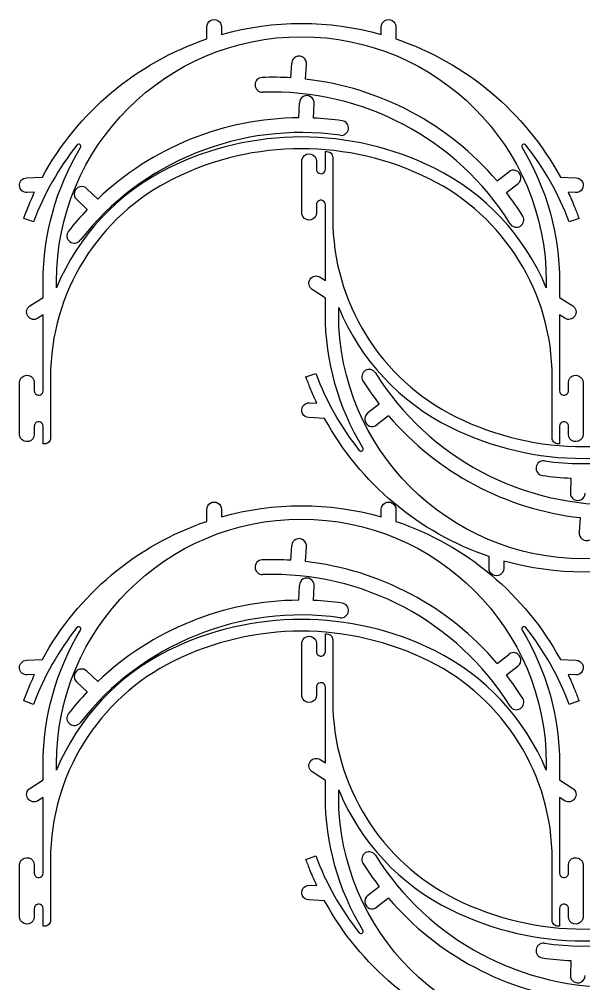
# Model space of a CAD drawing. Extents: x 5 to 3258, y 1 to 2262.
# Drawn here: x 5 to 547, y 1336 to 2262 of the extents above; entities that cross this region are included whole.
import ezdxf

# ---------------------------------------------------------------- set-up
doc = ezdxf.new("R2010")
doc.units = 0
doc.layers.add('Capa_1', color=7, linetype='CONTINUOUS')

msp = doc.modelspace()

# ---------------------------------------------------------------- linework, layer by layer
at = {"layer": 'Capa_1', "color": 7}
for points in [[(185.037468, 2243.511748), (185.037468, 2254.984296)], [(352.576485, 2247.897682), (352.576485, 2254.984296)], [(366.749713, 2254.984296), (366.749713, 2243.511748)], [(265.772456, 2206.12214), (266.65551, 2220.267827)], [(279.896051, 2204.885199), (280.779103, 2219.030888)], [(273.441771, 2167.751546), (274.042184, 2181.912047)], [(287.617293, 2167.505394), (288.217706, 2181.665895)], [(298.98102, 2118.322176), (298.98102, 2125.408791), (298.98102, 2135.330079)], [(306.067635, 2129.660759), (306.067635, 2125.408791)], [(463.858192, 2107.070794), (475.091703, 2115.713045)], [(472.781479, 2096.05349), (484.01499, 2104.695741)], [(80.263004, 2089.702258), (69.994393, 2099.471388)], [(539.173556, 2095.9215), (532.096834, 2096.295474)], [(70.236981, 2079.678047), (59.968372, 2089.447178)], [(294.035074, 2014.715594), (294.035272, 2014.715991)], [(294.035272, 2014.715991), (298.98102, 2011.501106)], [(511.168957, 2010.436523), (511.168957, 2004.356123)], [(523.924863, 2010.435758), (523.924863, 1995.238429), (523.926365, 1995.263941), (536.59536, 1987.028643)], [(298.98102, 1979.425276), (298.98102, 1994.622605), (298.979518, 1994.597093), (286.310523, 2002.832391)], [(15.191586, 1987.028274), (27.860592, 1995.263572), (27.862092, 1995.23806)], [(311.736926, 1979.42451), (311.736926, 1985.50491)], [(27.861876, 1905.554577), (27.861876, 1978.359928)], [(528.870611, 1975.145043), (523.924863, 1978.359928)], [(528.870809, 1975.14544), (528.870611, 1975.145043)], [(34.94849, 1918.751723), (34.94849, 1864.452243)], [(283.732328, 1893.939534), (290.809049, 1893.565559)], [(350.78136, 1892.54645), (339.547849, 1883.904198)], [(359.704647, 1881.529146), (348.471136, 1872.886895)], [(523.924863, 1871.538857), (523.924863, 1864.452243), (523.924863, 1854.530955)], [(29.279202, 1854.530955), (27.861876, 1854.530955), (27.861876, 1864.452243)], [(516.838249, 1860.200274), (516.838249, 1864.452243)], [(534.879521, 1821.651147), (534.279108, 1807.490646)], [(185.037468, 1780.102655), (185.037468, 1791.575204)], [(352.576485, 1784.488589), (352.576485, 1791.575204)], [(366.749713, 1791.575204), (366.749713, 1780.102655)], [(543.666788, 1783.714741), (542.783736, 1769.569052)], [(265.772456, 1742.713047), (266.65551, 1756.858734)], [(279.896051, 1741.476106), (280.779103, 1755.621795)], [(456.15617, 1734.876737), (456.15617, 1746.349285)], [(273.441771, 1704.342453), (274.042184, 1718.502954)], [(287.617293, 1704.096301), (288.217706, 1718.256802)], [(298.98102, 1654.913084), (298.98102, 1661.999698), (298.98102, 1671.920986)], [(306.067635, 1666.251666), (306.067635, 1661.999698)], [(463.858192, 1643.661701), (475.091703, 1652.303952)], [(472.781479, 1632.644397), (484.01499, 1641.286648)], [(80.263004, 1626.293165), (69.994393, 1636.062295)], [(539.173556, 1632.512407), (532.096834, 1632.886381)], [(70.236981, 1616.268954), (59.968372, 1626.038085)], [(294.035074, 1551.306501), (294.035272, 1551.306898)], [(294.035272, 1551.306898), (298.98102, 1548.092013)], [(298.98102, 1516.016183), (298.98102, 1531.213512), (298.979518, 1531.188), (286.310523, 1539.423298)], [(511.168957, 1547.02743), (511.168957, 1540.94703)], [(523.924863, 1547.026665), (523.924863, 1531.829336), (523.926365, 1531.854848), (536.59536, 1523.61955)], [(15.191586, 1523.619181), (27.860592, 1531.854479), (27.862092, 1531.828967)], [(311.736926, 1516.015417), (311.736926, 1522.095817)], [(27.861876, 1442.145484), (27.861876, 1514.950835)], [(528.870611, 1511.73595), (523.924863, 1514.950835)], [(528.870809, 1511.736347), (528.870611, 1511.73595)], [(34.94849, 1455.34263), (34.94849, 1401.04315)], [(283.732328, 1430.530441), (290.809049, 1430.156466)], [(350.78136, 1429.137357), (339.547849, 1420.495105)], [(359.704647, 1418.120053), (348.471136, 1409.477802)], [(29.279202, 1391.121862), (27.861876, 1391.121862), (27.861876, 1401.04315)], [(516.838249, 1396.791181), (516.838249, 1401.04315)], [(523.924863, 1408.129764), (523.924863, 1401.04315), (523.924863, 1391.121862)], [(534.879521, 1358.242054), (534.279108, 1344.081553)]]:
    msp.add_lwpolyline(points, dxfattribs=at)
for points in [[(403.767379, 2119.355941)], [(419.138504, 1870.505093)], [(403.767379, 1655.946848)], [(419.138504, 1407.096)]]:
    msp.add_lwpolyline(points, close=True, dxfattribs=at)
for points in [[(185.037468, 2254.984296), (185.037468, 2257.5161), (186.388169, 2259.855584), (188.580776, 2261.121486)], [(188.580776, 2261.121486), (190.773382, 2262.387388), (193.474785, 2262.387388), (195.667391, 2261.121486)], [(195.667391, 2261.121486), (197.859998, 2259.855584), (199.210699, 2257.5161), (199.210699, 2254.984296)], [(199.210699, 2247.897682), (249.361464, 2261.989916), (302.42572, 2261.989916), (352.576485, 2247.897682)], [(352.576485, 2254.984296), (352.576485, 2257.5161), (353.927186, 2259.855583), (356.119792, 2261.121484)], [(356.119792, 2261.121484), (358.312398, 2262.387386), (361.0138, 2262.387386), (363.206406, 2261.121484)], [(363.206406, 2261.121484), (365.399012, 2259.855583), (366.749713, 2257.5161), (366.749713, 2254.984296)], [(199.210699, 2254.984296), (199.210699, 2254.984296), (199.210699, 2247.897682), (199.210699, 2247.897682)], [(27.118159, 2110.880718), (61.238441, 2173.350446), (117.612352, 2220.696967), (185.037468, 2243.511748)], [(40.617785, 2010.436523), (40.642485, 2140.358174), (145.971718, 2245.667384), (275.893371, 2245.667384)], [(275.893371, 2245.667384), (405.815024, 2245.667384), (511.144257, 2140.358174), (511.168957, 2010.436523)], [(366.749713, 2243.511748), (434.174679, 2220.697006), (490.54849, 2173.35063), (524.668787, 2110.881087)], [(270.683041, 2226.227894), (268.357715, 2225.120118), (266.815933, 2222.838541), (266.65551, 2220.267827)], [(277.8489, 2225.60031), (275.751534, 2227.095424), (273.008367, 2227.335669), (270.683041, 2226.227894)], [(280.779103, 2219.030888), (281.067979, 2221.590352), (279.946266, 2224.105197), (277.8489, 2225.60031)], [(238.218517, 2206.500199), (234.307631, 2206.362862), (231.248333, 2203.081532), (231.384896, 2199.170618)], [(265.772456, 2206.12214), (256.59937, 2206.694784), (247.403861, 2206.820953), (238.218517, 2206.500199)], [(231.384896, 2199.170618), (231.521459, 2195.259704), (234.802184, 2192.199757), (238.713125, 2192.335547)], [(476.483254, 2065.910927), (425.500502, 2147.500382), (334.863042, 2195.693174), (238.713125, 2192.335547)], [(463.858192, 2107.070794), (417.177784, 2161.846257), (351.410321, 2196.815437), (279.896051, 2204.885199)], [(277.643056, 2188.139106), (275.400913, 2186.87144), (274.022464, 2184.487662), (274.042184, 2181.912047)], [(284.8352, 2188.014217), (282.638421, 2189.358963), (279.885199, 2189.406771), (277.643056, 2188.139106)], [(288.217706, 2181.665895), (288.326835, 2184.239272), (287.031979, 2186.669471), (284.8352, 2188.014217)], [(313.087291, 2150.965852), (217.815061, 2164.355489), (122.636604, 2125.900896), (63.404721, 2050.087546)], [(273.441771, 2167.751546), (201.475743, 2167.201268), (132.413287, 2139.298225), (80.263004, 2089.702258)], [(403.767379, 2119.355941), (323.203345, 2159.326892), (228.583394, 2159.326892), (148.01936, 2119.355941)], [(315.059799, 2165.001208), (305.958304, 2166.280336), (296.799983, 2167.116051), (287.617293, 2167.505394)], [(321.089835, 2156.997472), (321.634452, 2160.872686), (318.934906, 2164.455825), (315.059799, 2165.001208)], [(313.087291, 2150.965852), (316.962614, 2150.422002), (320.545219, 2153.122257), (321.089835, 2156.997472)], [(60.378409, 2141.553172), (42.69731, 2119.254225), (28.584036, 2094.346308), (18.542451, 2067.718674)], [(63.258772, 2141.977492), (62.337228, 2142.618797), (61.075871, 2142.43298), (60.378409, 2141.553172)], [(63.861686, 2139.129153), (64.444342, 2140.088855), (64.180317, 2141.336188), (63.258772, 2141.977492)], [(398.728003, 2109.198781), (321.338908, 2147.594522), (230.447823, 2147.594522), (153.058728, 2109.198781)], [(488.528197, 2141.977885), (487.606647, 2141.336588), (487.342611, 2140.089257), (487.92526, 2139.12955)], [(491.408557, 2141.553541), (490.711103, 2142.433355), (489.449747, 2142.619182), (488.528197, 2141.977885)], [(533.244497, 2067.719043), (523.202918, 2094.346676), (509.08965, 2119.254592), (491.408557, 2141.553541)], [(27.862092, 2010.435389), (27.862099, 2055.818952), (40.313937, 2100.332616), (63.861686, 2139.129153)], [(277.299099, 2129.73891), (278.929605, 2132.481419), (282.191794, 2133.796152), (285.268332, 2132.950685)], [(285.268332, 2132.950685), (288.34487, 2132.105218), (290.477062, 2129.308048), (290.477083, 2126.117452)], [(298.98102, 2135.330079), (298.98102, 2135.330079), (300.398343, 2135.330079), (300.398343, 2135.330079)], [(300.398343, 2135.330079), (301.901938, 2135.330079), (303.343949, 2134.732776), (304.407148, 2133.669572)], [(304.407148, 2133.669572), (305.470347, 2132.606367), (306.067642, 2131.164354), (306.067635, 2129.660759)], [(487.92526, 2139.12955), (511.473017, 2100.333006), (523.924858, 2055.819331), (523.924863, 2010.435758)], [(276.303855, 2126.117452), (276.303864, 2127.392144), (276.647687, 2128.643236), (277.299099, 2129.73891)], [(276.303855, 2076.511181), (276.303855, 2076.511181), (276.303855, 2126.117452), (276.303855, 2126.117452)], [(290.477083, 2126.117452), (290.477083, 2126.117452), (290.477083, 2118.322176), (290.477083, 2118.322176)], [(306.067635, 2125.408791), (306.067635, 2125.408791), (306.067635, 2071.10931), (306.067635, 2071.10931)], [(148.01936, 2119.355941), (99.486351, 2095.27682), (61.328409, 2054.419353), (40.617785, 2004.356123)], [(290.477083, 2118.322176), (290.477084, 2117.194484), (290.925058, 2116.11298), (291.722457, 2115.315581)], [(291.722457, 2115.315581), (292.938511, 2114.099527), (294.767358, 2113.735746), (296.35621, 2114.39387)], [(296.35621, 2114.39387), (297.945062, 2115.051994), (298.98102, 2116.602416), (298.98102, 2118.322176)], [(511.168957, 2004.356123), (490.458332, 2054.419354), (452.300389, 2095.276821), (403.767379, 2119.355941)], [(482.176503, 2116.957293), (479.764193, 2117.860034), (477.052063, 2117.383724), (475.091703, 2115.713045)], [(486.703854, 2111.367514), (486.321926, 2113.91473), (484.588813, 2116.054552), (482.176503, 2116.957293)], [(5.167833, 2102.624123), (4.961376, 2106.530471), (7.959169, 2109.865281), (11.865365, 2110.074602)], [(11.865365, 2110.074602), (11.865365, 2110.074602), (27.118159, 2110.880718), (27.118159, 2110.880718)], [(153.058728, 2109.198781), (80.710419, 2073.303969), (34.948481, 1999.515053), (34.94849, 1918.751723)], [(516.838249, 1918.751723), (516.838256, 1999.515055), (471.076315, 2073.303971), (398.728003, 2109.198781)], [(484.01499, 2104.695741), (486.056459, 2106.266279), (487.085782, 2108.820298), (486.703854, 2111.367514)], [(524.668787, 2110.881087), (524.668787, 2110.881087), (539.92159, 2110.074999), (539.92159, 2110.074999)], [(539.92159, 2110.074999), (542.449869, 2109.941375), (544.714808, 2108.469081), (545.863227, 2106.212715)], [(545.863227, 2106.212715), (547.011645, 2103.95635), (546.86907, 2101.258708), (545.489209, 2099.135966)], [(12.6134, 2095.921131), (8.706902, 2095.717538), (5.37429, 2098.717775), (5.167833, 2102.624123)], [(19.690137, 2096.295078), (19.690137, 2096.295078), (12.6134, 2095.921131), (12.6134, 2095.921131)], [(12.734638, 2080.356602), (14.889587, 2085.739312), (17.209178, 2091.054637), (19.690137, 2096.295078)], [(57.991543, 2096.363503), (57.345457, 2093.870135), (58.102208, 2091.222493), (59.968372, 2089.447178)], [(63.078425, 2101.449466), (60.584941, 2100.803831), (58.637628, 2098.85687), (57.991543, 2096.363503)], [(69.994393, 2099.471388), (68.219415, 2101.337872), (65.571909, 2102.095102), (63.078425, 2101.449466)], [(488.502864, 2073.421651), (483.632404, 2081.216008), (478.385745, 2088.768877), (472.781479, 2096.05349)], [(532.096834, 2096.295474), (534.375444, 2091.482412), (536.517973, 2086.606095), (538.521871, 2081.672331)], [(545.489209, 2099.135966), (544.109348, 2097.013224), (541.701835, 2095.787876), (539.173556, 2095.9215)], [(291.722457, 2087.312967), (290.925079, 2086.515589), (290.477106, 2085.434119), (290.477083, 2084.306457)], [(296.356171, 2088.234694), (294.767327, 2088.892796), (292.9385, 2088.52901), (291.722457, 2087.312967)], [(298.98102, 2084.306457), (298.980986, 2086.026202), (297.945015, 2087.576592), (296.356171, 2088.234694)], [(9.208475, 2071.081443), (10.329655, 2074.1935), (11.505223, 2077.285693), (12.734638, 2080.356602)], [(70.236981, 2079.678047), (63.901964, 2073.019144), (57.894553, 2066.056075), (52.23604, 2058.813517)], [(277.299099, 2072.889666), (276.647677, 2073.985357), (276.303854, 2075.23647), (276.303855, 2076.511181)], [(290.477083, 2076.511181), (290.477087, 2073.320575), (288.344904, 2070.523381), (285.268359, 2069.677899)], [(290.477083, 2084.306457), (290.477083, 2084.306457), (290.477083, 2076.511181), (290.477083, 2076.511181)], [(298.98102, 2011.501106), (298.98102, 2011.501106), (298.98102, 2084.306457), (298.98102, 2084.306457)], [(538.521871, 2081.672331), (539.944562, 2078.169563), (541.297034, 2074.638684), (542.578475, 2071.081811)], [(18.542451, 2067.718674), (18.542451, 2067.718674), (9.208475, 2071.081443), (9.208475, 2071.081443)], [(285.268359, 2069.677899), (282.191814, 2068.832417), (278.92961, 2070.147149), (277.299099, 2072.889666)], [(306.067635, 2071.10931), (306.067627, 1990.345979), (351.829568, 1916.557062), (424.17788, 1880.662252)], [(486.247679, 2063.657673), (489.566338, 2065.731412), (490.575947, 2070.102582), (488.502864, 2073.421651)], [(542.578475, 2071.081811), (542.578475, 2071.081811), (533.244497, 2067.719043), (533.244497, 2067.719043)], [(52.23604, 2058.813517), (49.827376, 2055.729326), (50.374543, 2051.276569), (53.458257, 2048.867295)], [(476.483254, 2065.910927), (478.55765, 2062.592678), (482.929019, 2061.583933), (486.247679, 2063.657673)], [(53.458257, 2048.867295), (56.541972, 2046.458022), (60.994837, 2047.004307), (63.404721, 2050.087546)], [(27.862092, 1995.23806), (27.862092, 1995.23806), (27.862092, 2010.435389), (27.862092, 2010.435389)], [(40.617785, 2004.356123), (40.617785, 2004.356123), (40.617785, 2010.436523), (40.617785, 2010.436523)], [(286.310523, 2002.832391), (283.039913, 2004.969776), (282.116257, 2009.351053), (284.245663, 2012.626864)], [(284.245663, 2012.626864), (286.375069, 2015.902675), (290.754082, 2016.837008), (294.035074, 2014.715594)], [(13.120959, 1977.230043), (10.990092, 1980.508106), (11.916652, 1984.8926), (15.191586, 1987.028274)], [(311.736926, 1985.50491), (332.447551, 1935.44168), (370.605494, 1894.584213), (419.138504, 1870.505093)], [(536.59536, 1987.028643), (539.865971, 1984.891257), (540.789626, 1980.50998), (538.66022, 1977.234169)], [(22.916142, 1975.145043), (19.634956, 1973.018988), (15.251827, 1973.951979), (13.120959, 1977.230043)], [(27.861876, 1978.359928), (27.861876, 1978.359928), (22.916142, 1975.145043), (22.916142, 1975.145043)], [(334.980624, 1850.731484), (311.432866, 1889.528028), (298.981026, 1934.041702), (298.98102, 1979.425276)], [(547.012512, 1744.19365), (417.090859, 1744.19365), (311.761626, 1849.50286), (311.736926, 1979.42451)], [(523.924863, 1978.359928), (523.924863, 1978.359928), (523.924863, 1905.554577), (523.924863, 1905.554577)], [(538.66022, 1977.234169), (536.530814, 1973.958359), (532.151801, 1973.024025), (528.870809, 1975.14544)], [(782.288099, 1979.42451), (782.263398, 1849.50286), (676.934165, 1744.19365), (547.012512, 1744.19365)], [(509.409523, 1838.190689), (604.681753, 1824.801052), (699.86021, 1863.255645), (759.092094, 1939.068995)], [(347.079585, 1922.689013), (345.005189, 1926.007262), (340.63382, 1927.016006), (337.315161, 1924.942267)], [(6.179953, 1916.971367), (7.810463, 1919.713887), (11.072669, 1921.02862), (14.149215, 1920.183138)], [(14.149215, 1920.183138), (17.225761, 1919.337655), (19.357944, 1916.54046), (19.357939, 1913.349852)], [(280.327408, 1918.779222), (280.327408, 1918.779222), (289.661386, 1922.141991), (289.661386, 1922.141991)], [(284.384013, 1908.188702), (282.961322, 1911.69147), (281.608849, 1915.22235), (280.327408, 1918.779222)], [(289.661386, 1922.141991), (299.702965, 1895.514358), (313.816234, 1870.606442), (331.497326, 1848.307493)], [(337.315161, 1924.942267), (333.996501, 1922.868528), (332.986892, 1918.497358), (335.059975, 1915.178289)], [(347.079585, 1922.689013), (398.062337, 1841.099558), (488.699797, 1792.906765), (584.849714, 1796.264393)], [(516.838249, 1864.452243), (516.838249, 1864.452243), (516.838249, 1918.751723), (516.838249, 1918.751723)], [(532.4288, 1913.349852), (532.428796, 1916.540458), (534.560979, 1919.337652), (537.637524, 1920.183134)], [(537.637524, 1920.183134), (540.714069, 1921.028617), (543.976273, 1919.713885), (545.606784, 1916.971367)], [(5.18471, 1913.349852), (5.184708, 1914.624564), (5.528532, 1915.875676), (6.179953, 1916.971367)], [(5.18471, 1863.743581), (5.18471, 1863.743581), (5.18471, 1913.349852), (5.18471, 1913.349852)], [(19.357939, 1913.349852), (19.357939, 1913.349852), (19.357939, 1905.554577), (19.357939, 1905.554577)], [(335.059975, 1915.178289), (339.930435, 1907.383932), (345.177095, 1899.831063), (350.78136, 1892.54645)], [(532.4288, 1905.554577), (532.4288, 1905.554577), (532.4288, 1913.349852), (532.4288, 1913.349852)], [(545.606784, 1916.971367), (546.258206, 1915.875676), (546.60203, 1914.624564), (546.602028, 1913.349852)], [(546.602028, 1913.349852), (546.602028, 1913.349852), (546.602028, 1863.743581), (546.602028, 1863.743581)], [(19.357939, 1905.554577), (19.357963, 1904.426914), (19.805936, 1903.345444), (20.603315, 1902.548066)], [(20.603315, 1902.548066), (21.819359, 1901.332025), (23.648184, 1900.968241), (25.237027, 1901.626342)], [(25.237027, 1901.626342), (26.82587, 1902.284444), (27.861841, 1903.834833), (27.861876, 1905.554577)], [(290.809049, 1893.565559), (288.530439, 1898.378622), (286.38791, 1903.254938), (284.384013, 1908.188702)], [(523.924863, 1905.554577), (523.924897, 1903.834832), (524.960869, 1902.284441), (526.549713, 1901.626339)], [(526.549713, 1901.626339), (528.138556, 1900.968237), (529.967383, 1901.332023), (531.183427, 1902.548066)], [(531.183427, 1902.548066), (531.980805, 1903.345444), (532.428777, 1904.426914), (532.4288, 1905.554577)], [(277.042657, 1883.648318), (275.894239, 1885.904684), (276.036813, 1888.602325), (277.416674, 1890.725068)], [(277.416674, 1890.725068), (278.796535, 1892.84781), (281.204048, 1894.073157), (283.732328, 1893.939534)], [(282.984293, 1879.786035), (280.456014, 1879.919658), (278.191075, 1881.391952), (277.042657, 1883.648318)], [(339.547849, 1883.904198), (337.506381, 1882.333661), (336.477058, 1879.779642), (336.858985, 1877.232426)], [(359.704647, 1881.529146), (406.385055, 1826.753683), (472.152518, 1791.784503), (543.666788, 1783.714741)], [(424.17788, 1880.662252), (501.566976, 1842.266512), (592.45806, 1842.266512), (669.847156, 1880.662252)], [(20.603315, 1874.545452), (19.805915, 1873.748054), (19.35794, 1872.66655), (19.357939, 1871.538857)], [(19.357939, 1871.538857), (19.357939, 1871.538857), (19.357939, 1863.743581), (19.357939, 1863.743581)], [(25.237066, 1875.46716), (23.648216, 1876.125284), (21.81937, 1875.761505), (20.603315, 1874.545452)], [(27.861876, 1871.538857), (27.861875, 1873.258616), (26.825917, 1874.809037), (25.237066, 1875.46716)], [(27.861876, 1864.452243), (27.861876, 1864.452243), (27.861876, 1871.538857), (27.861876, 1871.538857)], [(298.237096, 1878.979946), (298.237096, 1878.979946), (282.984293, 1879.786035), (282.984293, 1879.786035)], [(456.15617, 1746.349285), (388.731204, 1769.164028), (332.357393, 1816.510403), (298.237096, 1878.979946)], [(336.858985, 1877.232426), (337.240913, 1874.685209), (338.974027, 1872.545388), (341.386336, 1871.642647)], [(341.386336, 1871.642647), (343.798646, 1870.739905), (346.510776, 1871.216216), (348.471136, 1872.886895)], [(526.549673, 1875.467163), (524.960822, 1874.809039), (523.924863, 1873.258618), (523.924863, 1871.538857)], [(531.183427, 1874.545452), (529.967372, 1875.761507), (528.138525, 1876.125287), (526.549673, 1875.467163)], [(532.4288, 1871.538857), (532.4288, 1872.666549), (531.980825, 1873.748054), (531.183427, 1874.545452)], [(532.4288, 1863.743581), (532.4288, 1863.743581), (532.4288, 1871.538857), (532.4288, 1871.538857)], [(6.179953, 1860.122123), (5.528541, 1861.217798), (5.184719, 1862.468889), (5.18471, 1863.743581)], [(19.357939, 1863.743581), (19.357919, 1860.552985), (17.225727, 1857.755813), (14.149187, 1856.910345)], [(34.94849, 1864.452243), (34.94849, 1864.452243), (34.94849, 1860.200274), (34.94849, 1860.200274)], [(419.138504, 1870.505093), (499.702538, 1830.534141), (594.32249, 1830.534141), (674.886523, 1870.505093)], [(537.637551, 1856.910349), (534.561013, 1857.755816), (532.428822, 1860.552986), (532.4288, 1863.743581)], [(546.602028, 1863.743581), (546.602019, 1862.468889), (546.258196, 1861.217798), (545.606784, 1860.122123)], [(14.149187, 1856.910345), (11.072648, 1856.064878), (7.810458, 1857.379613), (6.179953, 1860.122123)], [(33.288005, 1856.191463), (32.224806, 1855.128258), (30.782796, 1854.530955), (29.279202, 1854.530955)], [(34.94849, 1860.200274), (34.948498, 1858.69668), (34.351203, 1857.254667), (33.288005, 1856.191463)], [(518.498735, 1856.191462), (517.435536, 1857.254666), (516.838241, 1858.69668), (516.838249, 1860.200274)], [(522.50754, 1854.530955), (521.003945, 1854.530955), (519.561935, 1855.128257), (518.498735, 1856.191462)], [(523.924863, 1854.530955), (523.924863, 1854.530955), (522.50754, 1854.530955), (522.50754, 1854.530955)], [(545.606784, 1860.122123), (543.976278, 1857.379615), (540.714089, 1856.064881), (537.637551, 1856.910349)], [(331.497326, 1848.307493), (332.194781, 1847.427679), (333.456137, 1847.241851), (334.377687, 1847.883148)], [(334.377687, 1847.883148), (335.299237, 1848.524446), (335.563272, 1849.771777), (334.980624, 1850.731484)], [(509.409523, 1838.190689), (505.534201, 1838.734539), (501.951596, 1836.034284), (501.406979, 1832.159069)], [(501.406979, 1832.159069), (500.862362, 1828.283855), (503.561908, 1824.700716), (507.437015, 1824.155333)], [(507.437015, 1824.155333), (516.53851, 1822.876205), (525.696831, 1822.04049), (534.879521, 1821.651147)], [(534.279108, 1807.490646), (534.169979, 1804.917269), (535.464835, 1802.48707), (537.661614, 1801.142324)], [(544.853758, 1801.017435), (547.095901, 1802.285101), (548.47435, 1804.668879), (548.454631, 1807.244494)], [(185.037468, 1791.575204), (185.037468, 1794.107007), (186.388169, 1796.446491), (188.580776, 1797.712393)], [(188.580776, 1797.712393), (190.773382, 1798.978295), (193.474785, 1798.978295), (195.667391, 1797.712393)], [(195.667391, 1797.712393), (197.859998, 1796.446491), (199.210699, 1794.107007), (199.210699, 1791.575204)], [(199.210699, 1784.488589), (249.361464, 1798.580823), (302.42572, 1798.580823), (352.576485, 1784.488589)], [(352.576485, 1791.575204), (352.576485, 1794.107007), (353.927186, 1796.44649), (356.119792, 1797.712391)], [(356.119792, 1797.712391), (358.312398, 1798.978293), (361.0138, 1798.978293), (363.206406, 1797.712391)], [(363.206406, 1797.712391), (365.399012, 1796.44649), (366.749713, 1794.107007), (366.749713, 1791.575204)], [(537.661614, 1801.142324), (539.858393, 1799.797578), (542.611616, 1799.74977), (544.853758, 1801.017435)], [(199.210699, 1791.575204), (199.210699, 1791.575204), (199.210699, 1784.488589), (199.210699, 1784.488589)], [(27.118159, 1647.471626), (61.238441, 1709.941353), (117.612352, 1757.287874), (185.037468, 1780.102655)], [(40.617785, 1547.02743), (40.642485, 1676.949081), (145.971718, 1782.258291), (275.893371, 1782.258291)], [(275.893371, 1782.258291), (405.815024, 1782.258291), (511.144257, 1676.949081), (511.168957, 1547.02743)], [(366.749713, 1780.102655), (434.174679, 1757.287913), (490.54849, 1709.941537), (524.668787, 1647.471994)], [(542.783736, 1769.569052), (542.49486, 1767.009588), (543.616573, 1764.494743), (545.713939, 1762.99963)], [(270.683041, 1762.818801), (268.357715, 1761.711025), (266.815933, 1759.429448), (266.65551, 1756.858734)], [(277.8489, 1762.191217), (275.751534, 1763.686331), (273.008367, 1763.926576), (270.683041, 1762.818801)], [(280.779103, 1755.621795), (281.067979, 1758.181259), (279.946266, 1760.696104), (277.8489, 1762.191217)], [(545.713939, 1762.99963), (547.811305, 1761.504516), (550.554472, 1761.264271), (552.879798, 1762.372046)], [(238.218517, 1743.091106), (234.307631, 1742.953769), (231.248333, 1739.672439), (231.384896, 1735.761525)], [(265.772456, 1742.713047), (256.59937, 1743.285691), (247.403861, 1743.41186), (238.218517, 1743.091106)], [(623.695184, 1741.963351), (573.544419, 1727.871117), (520.480163, 1727.871117), (470.329398, 1741.963351)], [(470.329398, 1741.963351), (470.329398, 1741.963351), (470.329398, 1734.876737), (470.329398, 1734.876737)], [(231.384896, 1735.761525), (231.521459, 1731.850611), (234.802184, 1728.790665), (238.713125, 1728.926454)], [(463.858192, 1643.661701), (417.177784, 1698.437164), (351.410321, 1733.406344), (279.896051, 1741.476106)], [(459.699477, 1728.739549), (457.506871, 1730.005451), (456.15617, 1732.344934), (456.15617, 1734.876737)], [(470.329398, 1734.876737), (470.329398, 1732.344934), (468.978697, 1730.005451), (466.786091, 1728.739549)], [(476.483254, 1602.501834), (425.500502, 1684.091289), (334.863042, 1732.284082), (238.713125, 1728.926454)], [(277.643056, 1724.730013), (275.400913, 1723.462347), (274.022464, 1721.078569), (274.042184, 1718.502954)], [(284.8352, 1724.605124), (282.638421, 1725.94987), (279.885199, 1725.997678), (277.643056, 1724.730013)], [(288.217706, 1718.256802), (288.326835, 1720.83018), (287.031979, 1723.260379), (284.8352, 1724.605124)], [(466.786091, 1728.739549), (464.593485, 1727.473647), (461.892083, 1727.473647), (459.699477, 1728.739549)], [(313.087291, 1687.55676), (217.815061, 1700.946396), (122.636604, 1662.491804), (63.404721, 1586.678453)], [(273.441771, 1704.342453), (201.475743, 1703.792175), (132.413287, 1675.889132), (80.263004, 1626.293165)], [(403.767379, 1655.946848), (323.203345, 1695.917799), (228.583394, 1695.917799), (148.01936, 1655.946848)], [(315.059799, 1701.592115), (305.958304, 1702.871243), (296.799983, 1703.706959), (287.617293, 1704.096301)], [(321.089835, 1693.588379), (321.634452, 1697.463593), (318.934906, 1701.046732), (315.059799, 1701.592115)], [(313.087291, 1687.55676), (316.962614, 1687.012909), (320.545219, 1689.713164), (321.089835, 1693.588379)], [(60.378409, 1678.144079), (42.69731, 1655.845132), (28.584036, 1630.937215), (18.542451, 1604.309581)], [(63.258772, 1678.568399), (62.337228, 1679.209704), (61.075871, 1679.023887), (60.378409, 1678.144079)], [(63.861686, 1675.72006), (64.444342, 1676.679762), (64.180317, 1677.927095), (63.258772, 1678.568399)], [(398.728003, 1645.789689), (321.338908, 1684.185429), (230.447823, 1684.185429), (153.058728, 1645.789689)], [(488.528197, 1678.568792), (487.606647, 1677.927495), (487.342611, 1676.680164), (487.92526, 1675.720457)], [(491.408557, 1678.144448), (490.711103, 1679.024262), (489.449747, 1679.210089), (488.528197, 1678.568792)], [(533.244497, 1604.30995), (523.202918, 1630.937583), (509.08965, 1655.845499), (491.408557, 1678.144448)], [(27.862092, 1547.026297), (27.862099, 1592.409859), (40.313937, 1636.923523), (63.861686, 1675.72006)], [(277.299099, 1666.329817), (278.929605, 1669.072326), (282.191794, 1670.387059), (285.268332, 1669.541592)], [(285.268332, 1669.541592), (288.34487, 1668.696125), (290.477062, 1665.898955), (290.477083, 1662.708359)], [(298.98102, 1671.920986), (298.98102, 1671.920986), (300.398343, 1671.920986), (300.398343, 1671.920986)], [(300.398343, 1671.920986), (301.901938, 1671.920986), (303.343949, 1671.323683), (304.407148, 1670.260479)], [(304.407148, 1670.260479), (305.470347, 1669.197274), (306.067642, 1667.755261), (306.067635, 1666.251666)], [(487.92526, 1675.720457), (511.473017, 1636.923913), (523.924858, 1592.410238), (523.924863, 1547.026665)], [(276.303855, 1662.708359), (276.303864, 1663.983051), (276.647687, 1665.234143), (277.299099, 1666.329817)], [(276.303855, 1613.102088), (276.303855, 1613.102088), (276.303855, 1662.708359), (276.303855, 1662.708359)], [(290.477083, 1662.708359), (290.477083, 1662.708359), (290.477083, 1654.913083), (290.477083, 1654.913083)], [(306.067635, 1661.999698), (306.067635, 1661.999698), (306.067635, 1607.700217), (306.067635, 1607.700217)], [(148.01936, 1655.946848), (99.486351, 1631.867727), (61.328409, 1591.01026), (40.617785, 1540.94703)], [(290.477083, 1654.913083), (290.477084, 1653.785391), (290.925058, 1652.703887), (291.722457, 1651.906488)], [(291.722457, 1651.906488), (292.938511, 1650.690434), (294.767358, 1650.326654), (296.35621, 1650.984777)], [(296.35621, 1650.984777), (297.945062, 1651.642901), (298.98102, 1653.193323), (298.98102, 1654.913084)], [(511.168957, 1540.94703), (490.458332, 1591.010261), (452.300389, 1631.867728), (403.767379, 1655.946848)], [(482.176503, 1653.5482), (479.764193, 1654.450941), (477.052063, 1653.974631), (475.091703, 1652.303952)], [(486.703854, 1647.958421), (486.321926, 1650.505637), (484.588813, 1652.645459), (482.176503, 1653.5482)], [(5.167833, 1639.21503), (4.961376, 1643.121379), (7.959169, 1646.456188), (11.865365, 1646.665509)], [(11.865365, 1646.665509), (11.865365, 1646.665509), (27.118159, 1647.471626), (27.118159, 1647.471626)], [(153.058728, 1645.789689), (80.710419, 1609.894876), (34.948481, 1536.10596), (34.94849, 1455.34263)], [(516.838249, 1455.34263), (516.838256, 1536.105962), (471.076315, 1609.894878), (398.728003, 1645.789689)], [(484.01499, 1641.286648), (486.056459, 1642.857186), (487.085782, 1645.411205), (486.703854, 1647.958421)], [(524.668787, 1647.471994), (524.668787, 1647.471994), (539.92159, 1646.665906), (539.92159, 1646.665906)], [(539.92159, 1646.665906), (542.449869, 1646.532282), (544.714808, 1645.059988), (545.863227, 1642.803623)], [(545.863227, 1642.803623), (547.011645, 1640.547257), (546.86907, 1637.849615), (545.489209, 1635.726873)], [(12.6134, 1632.512038), (8.706902, 1632.308445), (5.37429, 1635.308682), (5.167833, 1639.21503)], [(19.690137, 1632.885985), (19.690137, 1632.885985), (12.6134, 1632.512038), (12.6134, 1632.512038)], [(12.734638, 1616.947509), (14.889587, 1622.330219), (17.209178, 1627.645544), (19.690137, 1632.885985)], [(57.991543, 1632.95441), (57.345457, 1630.461042), (58.102208, 1627.8134), (59.968372, 1626.038085)], [(63.078425, 1638.040374), (60.584941, 1637.394738), (58.637628, 1635.447777), (57.991543, 1632.95441)], [(69.994393, 1636.062295), (68.219415, 1637.928779), (65.571909, 1638.686009), (63.078425, 1638.040374)], [(488.502864, 1610.012558), (483.632404, 1617.806915), (478.385745, 1625.359784), (472.781479, 1632.644397)], [(532.096834, 1632.886381), (534.375444, 1628.073319), (536.517973, 1623.197002), (538.521871, 1618.263238)], [(545.489209, 1635.726873), (544.109348, 1633.604131), (541.701835, 1632.378783), (539.173556, 1632.512407)], [(291.722457, 1623.903874), (290.925079, 1623.106496), (290.477106, 1622.025026), (290.477083, 1620.897364)], [(296.356171, 1624.825601), (294.767327, 1625.483703), (292.9385, 1625.119917), (291.722457, 1623.903874)], [(298.98102, 1620.897364), (298.980986, 1622.617109), (297.945015, 1624.167499), (296.356171, 1624.825601)], [(9.208475, 1607.67235), (10.329655, 1610.784407), (11.505223, 1613.8766), (12.734638, 1616.947509)], [(70.236981, 1616.268954), (63.901964, 1609.610051), (57.894553, 1602.646982), (52.23604, 1595.404424)], [(277.299099, 1609.480573), (276.647677, 1610.576264), (276.303854, 1611.827377), (276.303855, 1613.102088)], [(290.477083, 1613.102088), (290.477087, 1609.911482), (288.344904, 1607.114289), (285.268359, 1606.268806)], [(290.477083, 1620.897364), (290.477083, 1620.897364), (290.477083, 1613.102088), (290.477083, 1613.102088)], [(298.98102, 1548.092013), (298.98102, 1548.092013), (298.98102, 1620.897364), (298.98102, 1620.897364)], [(538.521871, 1618.263238), (539.944562, 1614.76047), (541.297034, 1611.229591), (542.578475, 1607.672718)], [(18.542451, 1604.309581), (18.542451, 1604.309581), (9.208475, 1607.67235), (9.208475, 1607.67235)], [(285.268359, 1606.268806), (282.191814, 1605.423324), (278.92961, 1606.738056), (277.299099, 1609.480573)], [(306.067635, 1607.700217), (306.067627, 1526.936886), (351.829568, 1453.147969), (424.17788, 1417.253159)], [(486.247679, 1600.24858), (489.566338, 1602.322319), (490.575947, 1606.693489), (488.502864, 1610.012558)], [(542.578475, 1607.672718), (542.578475, 1607.672718), (533.244497, 1604.30995), (533.244497, 1604.30995)], [(52.23604, 1595.404424), (49.827376, 1592.320233), (50.374543, 1587.867476), (53.458257, 1585.458202)], [(476.483254, 1602.501834), (478.55765, 1599.183585), (482.929019, 1598.17484), (486.247679, 1600.24858)], [(53.458257, 1585.458202), (56.541972, 1583.048929), (60.994837, 1583.595215), (63.404721, 1586.678453)], [(286.310523, 1539.423298), (283.039913, 1541.560683), (282.116257, 1545.94196), (284.245663, 1549.217771)], [(284.245663, 1549.217771), (286.375069, 1552.493582), (290.754082, 1553.427915), (294.035074, 1551.306501)], [(27.862092, 1531.828967), (27.862092, 1531.828967), (27.862092, 1547.026296), (27.862092, 1547.026297)], [(40.617785, 1540.94703), (40.617785, 1540.94703), (40.617785, 1547.02743), (40.617785, 1547.02743)], [(13.120959, 1513.82095), (10.990092, 1517.099013), (11.916652, 1521.483507), (15.191586, 1523.619181)], [(311.736926, 1522.095817), (332.447551, 1472.032587), (370.605494, 1431.17512), (419.138504, 1407.096)], [(536.59536, 1523.61955), (539.865971, 1521.482164), (540.789626, 1517.100887), (538.66022, 1513.825076)], [(22.916142, 1511.73595), (19.634956, 1509.609895), (15.251827, 1510.542887), (13.120959, 1513.82095)], [(27.861876, 1514.950835), (27.861876, 1514.950835), (22.916142, 1511.73595), (22.916142, 1511.73595)], [(334.980624, 1387.322391), (311.432866, 1426.118935), (298.981026, 1470.63261), (298.98102, 1516.016183)], [(547.012512, 1280.784557), (417.090859, 1280.784557), (311.761626, 1386.093767), (311.736926, 1516.015417)], [(523.924863, 1514.950835), (523.924863, 1514.950835), (523.924863, 1442.145484), (523.924863, 1442.145484)], [(538.66022, 1513.825076), (536.530814, 1510.549266), (532.151801, 1509.614932), (528.870809, 1511.736347)], [(782.288099, 1516.015417), (782.263398, 1386.093767), (676.934165, 1280.784557), (547.012512, 1280.784557)], [(509.409523, 1374.781596), (604.681753, 1361.391959), (699.86021, 1399.846552), (759.092094, 1475.659902)], [(6.179953, 1453.562274), (7.810463, 1456.304794), (11.072669, 1457.619527), (14.149215, 1456.774045)], [(14.149215, 1456.774045), (17.225761, 1455.928562), (19.357944, 1453.131367), (19.357939, 1449.940759)], [(280.327408, 1455.370129), (280.327408, 1455.370129), (289.661386, 1458.732898), (289.661386, 1458.732898)], [(284.384013, 1444.779609), (282.961322, 1448.282377), (281.608849, 1451.813257), (280.327408, 1455.370129)], [(289.661386, 1458.732898), (299.702965, 1432.105265), (313.816234, 1407.197349), (331.497326, 1384.8984)], [(337.315161, 1461.533174), (333.996501, 1459.459435), (332.986892, 1455.088265), (335.059975, 1451.769196)], [(347.079585, 1459.27992), (345.005189, 1462.598169), (340.63382, 1463.606914), (337.315161, 1461.533174)], [(347.079585, 1459.27992), (398.062337, 1377.690465), (488.699797, 1329.497672), (584.849714, 1332.8553)], [(516.838249, 1401.04315), (516.838249, 1401.04315), (516.838249, 1455.34263), (516.838249, 1455.34263)], [(532.4288, 1449.940759), (532.428796, 1453.131366), (534.560979, 1455.928559), (537.637524, 1456.774041)], [(537.637524, 1456.774041), (540.714069, 1457.619524), (543.976273, 1456.304792), (545.606784, 1453.562274)], [(5.18471, 1449.940759), (5.184708, 1451.215471), (5.528532, 1452.466583), (6.179953, 1453.562274)], [(5.18471, 1400.334489), (5.18471, 1400.334489), (5.18471, 1449.940759), (5.18471, 1449.940759)], [(19.357939, 1449.940759), (19.357939, 1449.940759), (19.357939, 1442.145484), (19.357939, 1442.145484)], [(335.059975, 1451.769196), (339.930435, 1443.974839), (345.177095, 1436.42197), (350.78136, 1429.137357)], [(532.4288, 1442.145484), (532.4288, 1442.145484), (532.4288, 1449.940759), (532.4288, 1449.940759)], [(545.606784, 1453.562274), (546.258206, 1452.466583), (546.60203, 1451.215471), (546.602028, 1449.940759)], [(546.602028, 1449.940759), (546.602028, 1449.940759), (546.602028, 1400.334489), (546.602028, 1400.334489)], [(19.357939, 1442.145484), (19.357963, 1441.017821), (19.805936, 1439.936351), (20.603315, 1439.138974)], [(20.603315, 1439.138974), (21.819359, 1437.922932), (23.648184, 1437.559148), (25.237027, 1438.217249)], [(25.237027, 1438.217249), (26.82587, 1438.875351), (27.861841, 1440.42574), (27.861876, 1442.145484)], [(290.809049, 1430.156466), (288.530439, 1434.969529), (286.38791, 1439.845845), (284.384013, 1444.779609)], [(523.924863, 1442.145484), (523.924897, 1440.425739), (524.960869, 1438.875348), (526.549713, 1438.217246)], [(526.549713, 1438.217246), (528.138556, 1437.559144), (529.967383, 1437.92293), (531.183427, 1439.138974)], [(531.183427, 1439.138974), (531.980805, 1439.936351), (532.428777, 1441.017821), (532.4288, 1442.145484)], [(277.042657, 1420.239225), (275.894239, 1422.495591), (276.036813, 1425.193232), (277.416674, 1427.315975)], [(277.416674, 1427.315975), (278.796535, 1429.438717), (281.204048, 1430.664064), (283.732328, 1430.530441)], [(282.984293, 1416.376942), (280.456014, 1416.510565), (278.191075, 1417.982859), (277.042657, 1420.239225)], [(339.547849, 1420.495105), (337.506381, 1418.924568), (336.477058, 1416.370549), (336.858985, 1413.823333)], [(359.704647, 1418.120053), (406.385055, 1363.34459), (472.152518, 1328.37541), (543.666788, 1320.305648)], [(20.603315, 1411.136359), (19.805915, 1410.338961), (19.35794, 1409.257457), (19.357939, 1408.129764)], [(25.237066, 1412.058067), (23.648216, 1412.716191), (21.81937, 1412.352412), (20.603315, 1411.136359)], [(27.861876, 1408.129764), (27.861875, 1409.849523), (26.825917, 1411.399944), (25.237066, 1412.058067)], [(298.237096, 1415.570854), (298.237096, 1415.570854), (282.984293, 1416.376942), (282.984293, 1416.376942)], [(456.15617, 1282.940192), (388.731204, 1305.754935), (332.357393, 1353.101311), (298.237096, 1415.570854)], [(336.858985, 1413.823333), (337.240913, 1411.276116), (338.974027, 1409.136295), (341.386336, 1408.233554)], [(341.386336, 1408.233554), (343.798646, 1407.330813), (346.510776, 1407.807123), (348.471136, 1409.477802)], [(424.17788, 1417.253159), (501.566976, 1378.857419), (592.45806, 1378.857419), (669.847156, 1417.253159)], [(526.549673, 1412.05807), (524.960822, 1411.399946), (523.924863, 1409.849525), (523.924863, 1408.129764)], [(531.183427, 1411.136359), (529.967372, 1412.352414), (528.138525, 1412.716194), (526.549673, 1412.05807)], [(532.4288, 1408.129764), (532.4288, 1409.257456), (531.980825, 1410.338961), (531.183427, 1411.136359)], [(6.179953, 1396.71303), (5.528541, 1397.808705), (5.184719, 1399.059796), (5.18471, 1400.334489)], [(19.357939, 1400.334489), (19.357919, 1397.143892), (17.225727, 1394.34672), (14.149187, 1393.501252)], [(19.357939, 1408.129764), (19.357939, 1408.129764), (19.357939, 1400.334489), (19.357939, 1400.334489)], [(27.861876, 1401.04315), (27.861876, 1401.04315), (27.861876, 1408.129764), (27.861876, 1408.129764)], [(34.94849, 1401.04315), (34.94849, 1401.04315), (34.94849, 1396.791181), (34.94849, 1396.791181)], [(419.138504, 1407.096), (499.702538, 1367.125048), (594.32249, 1367.125048), (674.886523, 1407.096)], [(532.4288, 1400.334489), (532.4288, 1400.334489), (532.4288, 1408.129764), (532.4288, 1408.129764)], [(537.637551, 1393.501256), (534.561013, 1394.346723), (532.428822, 1397.143893), (532.4288, 1400.334489)], [(546.602028, 1400.334489), (546.602019, 1399.059796), (546.258196, 1397.808705), (545.606784, 1396.71303)], [(14.149187, 1393.501252), (11.072648, 1392.655785), (7.810458, 1393.97052), (6.179953, 1396.71303)], [(33.288005, 1392.78237), (32.224806, 1391.719165), (30.782796, 1391.121862), (29.279202, 1391.121862)], [(34.94849, 1396.791181), (34.948498, 1395.287587), (34.351203, 1393.845574), (33.288005, 1392.78237)], [(518.498735, 1392.782369), (517.435536, 1393.845573), (516.838241, 1395.287587), (516.838249, 1396.791181)], [(522.50754, 1391.121862), (521.003945, 1391.121862), (519.561935, 1391.719164), (518.498735, 1392.782369)], [(523.924863, 1391.121862), (523.924863, 1391.121862), (522.50754, 1391.121862), (522.50754, 1391.121862)], [(545.606784, 1396.71303), (543.976278, 1393.970522), (540.714089, 1392.655789), (537.637551, 1393.501256)], [(331.497326, 1384.8984), (332.194781, 1384.018586), (333.456137, 1383.832758), (334.377687, 1384.474056)], [(334.377687, 1384.474056), (335.299237, 1385.115353), (335.563272, 1386.362684), (334.980624, 1387.322391)], [(509.409523, 1374.781596), (505.534201, 1375.325446), (501.951596, 1372.625191), (501.406979, 1368.749977)], [(501.406979, 1368.749977), (500.862362, 1364.874762), (503.561908, 1361.291623), (507.437015, 1360.74624)], [(507.437015, 1360.74624), (516.53851, 1359.467112), (525.696831, 1358.631397), (534.879521, 1358.242054)], [(534.279108, 1344.081553), (534.169979, 1341.508176), (535.464835, 1339.077977), (537.661614, 1337.733231)], [(544.853758, 1337.608342), (547.095901, 1338.876008), (548.47435, 1341.259786), (548.454631, 1343.835401)], [(537.661614, 1337.733231), (539.858393, 1336.388485), (542.611616, 1336.340677), (544.853758, 1337.608342)]]:
    msp.add_open_spline(points, degree=3, dxfattribs=at)

doc.saveas('drawing.dxf')
